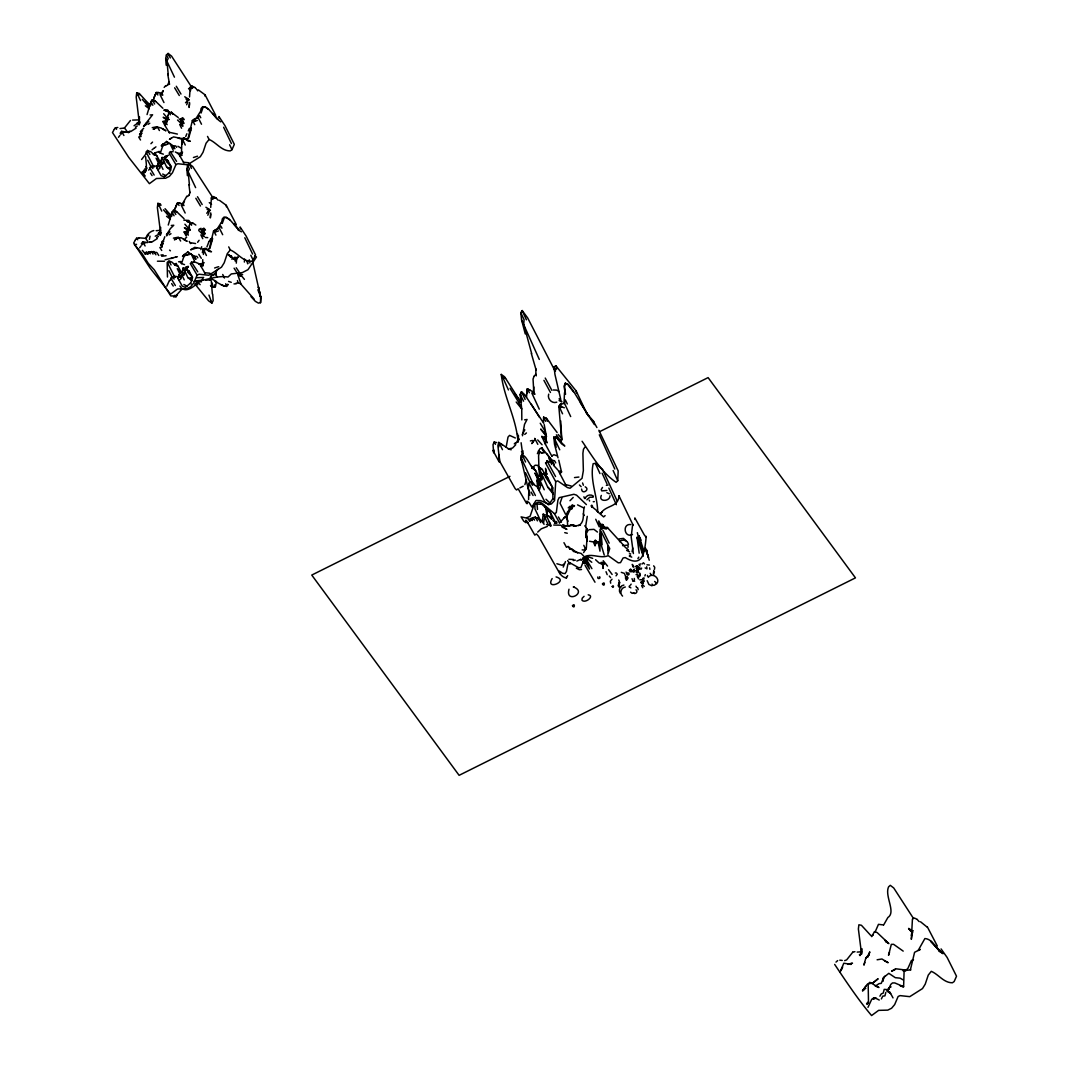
<?xml version="1.0" encoding="UTF-8"?>
<svg xmlns="http://www.w3.org/2000/svg" width="1069" height="1069" viewBox="0 0 1069 1069"><rect width="100%" height="100%" fill="white"/><g stroke="black" fill="none" stroke-linecap="round" stroke-linejoin="round"><path stroke-width="1.5" d="M526.469 397.334L527.391 388.715L533.805 392.27L534.928 394.261L531.801 392.978L539.27 409.16M145.25 176.091L142.19 172.082L144.409 171.842L146.306 170.278L146.359 164.359M189.52 96.958L190.242 87.23L192.086 86.135L194.959 87.431M210.713 207.426L211.435 197.698L213.279 196.602L216.138 197.899M593.215 541.716L595.045 545.658L596.101 542.745L598.052 541.876L599.602 544.883L599.99 541.021L598.052 541.876L599.976 551.15L600.003 529.636L601.393 527.485L605.401 527.284L607.967 528.487L606.764 527.565M543.52 422.362L543.6 417.137L546.393 418.26L557.123 432.517M603.036 528.073L603.09 524.986L600.578 524.532L598.76 520.924L599.268 526.883L595.74 519.267M216.499 281.307L215.377 286.786L213.159 287.026L210.486 285.543M494.012 450.062L493.651 452.802L493.023 444.704L494.185 442.018L496.751 442.593M181.423 154.818L181.93 138.569L183.975 137.941L190.309 141.295L187.81 140.881L183.975 137.941M202.749 259.607L202.602 265.286L203.751 262.573L202.602 265.286L200.077 264.765L205.141 273.477M903.612 986.7L901.073 986.179L903.612 986.7L904.12 970.452L910.841 969.93M528.674 493.758L528.594 499.597M567.318 403.948L565.301 399.859L564.485 403.334L560.29 404.363L558.82 406.327L561.733 440.107M138.729 121.706L139.264 122.347L139.491 116.855M160.671 227.323L160.457 232.815L158.359 233.323L160.31 235.394L161.392 232.507M163.49 163.316L163.61 160.591L162.02 157.49L164.399 157.664L168.421 161.646L170.826 166.016L169.423 168.127L170.572 170.198L169.316 172.657L164.212 176.919L161.058 175.61L156.515 167.512L159.067 162.047L161.031 161.232L162.02 157.49L161.152 162.127L161.031 161.232L162.207 163.637M184.67 273.784L184.79 271.058L183.2 267.958L185.592 268.132L189.601 272.114L192.019 276.483L190.603 278.595L191.765 280.666L190.509 283.125L185.391 287.387L182.251 286.078L177.708 277.98L180.26 272.515L182.224 271.7L183.2 267.958L182.345 272.608M587.282 516.354L585.585 526.723L587.375 529.636M586.961 538.843L586.346 548.197L583.594 552.593M542.531 469.839L538.91 467.407L538.576 455.835L539.377 452.321L538.535 450.984L539.912 448.793L541.783 447.737L551.791 460.298L554.21 464.708L548.691 457.853L551.724 464.467M543.466 523.195L544.682 517.062L543.186 514.176L542.304 521.578M521.819 419.903L521.739 408.919L518.599 402.225L520.91 401.597L518.599 402.225L510.033 388.261M522.567 456.383L522.781 453.283L521.284 455.808L522.781 453.283M148.912 253.006L148.938 251.79L151.263 251.83M941.067 948.925L947.134 957.45L956.514 976.224L954.163 981.542L952.385 982.785C943.66 982.825 938.609 974.38 931.286 971.333L928.266 975.088L925.219 984.175L922.494 988.584L909.759 996.655L900.058 995.613L898.12 996.508L894.659 1004.606L891.586 1008.241L887.764 1010.125L878.624 1010.365L871.582 1015.55C858.22 999.849 845.352 980.367 834.675 964.412M236.289 263.148L236.596 259.072L237.973 256.894M528.941 483.576L530.705 481.691L533.939 483.816M260.542 302.674L260.903 298.131L258.391 286.88L260.609 296.808L260.542 302.674L258.404 303.102L255.344 301.338L251.015 296.647M189.547 102.424L189.133 107.475L189.547 103.666M210.74 212.891L210.326 217.942L210.74 214.134M244.373 262.065L244.641 259.072M533.444 392.016L533.872 386.991M582.084 441.27C591.905 455.461 601.393 472.404 616.132 482.319L617.748 480.716L618.176 470.894L598.881 430.259M539.364 469.505L538.589 467.073L539.671 475.598L537.627 476.226L537.56 487.504L544.709 501.668L548.624 504.795L552.94 498.662L552.767 487.464L551.51 490.577L553.354 494.225L547.716 487.103L538.589 467.073L541.609 468.716L548.384 479.139L552.285 486.97L551.51 490.577L547.716 487.103M607.847 550.188L608.248 545.738L600.831 530.932L602.128 544.749L599.562 533.979M528.554 487.464L528.981 483.041L535.395 495.535M170.238 151.557L176.585 161.379M191.418 262.025L197.765 271.847M883.047 980.954L883.662 977.52L888.807 973.324L895.301 977.681L900.125 978.162L903.198 979.926M182.211 143.994L182.705 139.758L181.93 138.569M203.391 254.462L203.898 250.226L203.123 249.037L205.154 248.409L211.488 251.763L209.003 251.349L205.154 248.409M584.596 498.488L583.915 496.791M630.884 569.283L629.441 570.338M633.115 581.295L632.006 578.69M642.228 563.951L643.404 562.748L644.54 563.964M526.817 393.392L527.391 388.715L529.382 392.724M583.393 485.246L582.565 482.961M626.274 580.133L625.392 577.768M634.264 569.069L633.73 570.298M167.94 115.746L167.339 120.356L164.88 125.42L169.517 133.117M189.133 226.214L188.518 230.824L186.073 235.888L184.122 231.986L188.518 230.824L186.394 231.879L188.331 235.153M217.114 277.138L215.925 274.786L216.406 271.125L217.902 269.214M642.429 582.832L642.643 584.97L644.273 586.36M889.528 952.225L888.526 955.285L891.319 944.368L893.604 944.315L903.198 951.116M523.022 450.864L522.647 453.603L521.498 451.559M883.088 980.834L883.515 977.801L881.27 983.373L879.065 983.64L875.27 986.179M631.124 571.915L632.273 570.873L633.409 571.835M568.04 521.258L566.142 517.289L566.824 514.122L570.539 506.586L571.781 508.857L572.316 505.343L573.719 506.746M548.718 394.127C546.994 398.831 552.072 403.988 556.775 402.185M157.076 168.18L157.731 164.305L159.896 166.336M178.256 278.648L178.911 274.773L181.075 276.818M632.674 524.264L631.164 536.932L633.396 553.568M150.515 105.818L151.197 102.023L152.787 100.339L155.606 101.502M171.708 216.285L172.39 212.49L173.98 210.807L176.786 211.969M632.086 551.751L632.768 547.956M201.066 113.047L203.163 107.154L205.435 107.047L208.749 109.385L217.662 119.381L212.517 113.421L216.887 118.205M222.258 223.515L224.356 217.635L226.628 217.528L229.929 219.853L238.841 229.848L233.71 223.889L238.066 228.672M492.903 450.437L499.183 461.982L499.129 454.566L499.53 461.514M567.666 575.59L566.41 578.062C562.935 577.367 559.662 574.734 559.328 571.087L562.588 573.291L565.047 573.612L566.45 571.501L567.906 564.111L569.59 562.641L578.717 567.746L580.935 567.505L585.384 556.321C592.6 553.395 600.765 558.887 608.248 555.68L618.243 562.828L620.488 562.655L623.107 557.978L625.258 557.577C643.885 569.055 644.754 550.081 646.237 536.384L646.05 537.186L644.219 534.781L634.839 517.917L634.959 519.427M200.611 111.243L201.132 108.45L202.696 106.673L205.101 106.913L208.428 109.265M221.537 223.114L222.325 218.918L223.875 217.141L226.294 217.381L229.621 219.733M564.044 402.933L564.512 392.604M545.965 474.596L546.5 471.817M545.497 462.837L555.72 481.691L554.557 500.573L551.377 503.94L549.266 504.434L540.7 500.626L536.01 500.479L531.868 507.013L529.262 502.791L526.937 501.12L527.231 503.686L526.576 503.419L518.171 488.787L516.541 489.976L515.164 488.64L499.664 461.207L497.887 445.666L498.795 442.366L508.47 448.753M145.424 101.194L149.914 105.029L147.054 114.57M166.604 211.675L171.093 215.51L168.247 225.038M526.509 479.513L524.852 484.671M166.189 65.182L165.682 58.581L166.43 54.933L168.1 53.45L171.548 56.096L191.244 86.549M187.382 175.65L186.861 169.049L187.609 165.401L189.293 163.918L192.741 166.564L213.252 198.233M610.011 495.762C610.118 501.735 597.985 502.123 601.312 495.428M149.393 239.389L150.061 236.182M580.347 402.585L588.872 416.456L573.278 390.866L568.133 384.239L565.394 383.25L564.632 386.871L565.528 394.367M202.362 252.658L203.123 249.037L203.805 251.255M198.326 89.89L205.074 94.834L205.168 96.304M219.506 200.357L226.267 205.315L226.361 206.771M927.17 927.13L920.516 921.759M191.404 128.307L188.652 138.061L186.674 138.85M212.597 238.775L209.831 248.529L207.867 249.318M212.33 293.988L211.288 280.759M580.494 559.434L581.389 560.276L582.872 558.325L589.487 569.015L585.131 556.962L591.772 562.281M498.715 446.976L499.557 443.528L498.795 442.366M506.158 447.176L508.002 437.101L509.579 435.377L515.325 437.983M551.978 456.41L545.457 444.33L546.125 435.11L544.562 437.462L547.355 442.74M885.8 992.46L884.945 995.854L882.753 996.134L881.364 998.94M199.088 240.298L197.631 242.302M571.781 508.857L572.663 505.543M560.103 405.899L560.691 403.694M145.558 125.447L146.146 123.242M166.737 235.915L167.339 233.71M188.251 137.741L192.393 120.423L198.086 117.523L199.529 115.479L200.758 117.737M209.43 248.208L213.586 230.891L219.279 227.991L220.708 225.947L221.951 228.205M910.441 969.623L914.583 952.305L920.275 949.392L918.164 950.475L924.885 938.555C931.927 938.849 935.148 947.161 939.851 951.263L930.618 941.148L935.228 945.891M200.878 249.652L201.68 246.752M637.431 567.118L638.941 567.572L638.46 569.189L637.899 566.263L636.028 566.156M868.736 955.419L869.792 951.851L867.494 957.289L868.883 954.51L865.81 958.131L863.912 965.12L864.808 962.447M153.134 100.727L155.179 94.713L156.662 92.762L158.987 92.803L161.967 93.725L162.809 95.074L160.016 94.566L163.971 102.557M174.327 211.194L176.372 205.181L177.842 203.244L180.167 203.27L183.146 204.192L184.002 205.542L181.195 205.034L185.164 213.025M522.474 435.764L524.518 424.34L527.057 419.462L524.638 419.836M139.264 122.347L136.191 97.105L136.698 92.909L139.224 93.404L149.526 104.775L147.469 105.35L142.311 99.35M626.848 579.946L628.131 577.821M641.186 569.162L641.614 568.08M524.839 429.845L522.22 434.535M532.977 517.743L530.986 518.505L532.095 520.483L532.977 517.743L535.288 517.115L541.702 520.683M167.445 119.995L166.336 123.403L167.152 124.685M188.638 230.463L187.516 233.87L184.122 231.986M169.463 280.332L166.817 286.211M539.257 490.217L540.393 486.836L539.377 479.072L541.943 479.66L541.435 473.073L542.477 477.763M149.526 104.775L152.266 99.724L155.005 100.713L162.862 108.263M163.504 209.818L168.648 215.818L170.719 215.243L173.459 210.205L176.185 211.181L184.055 218.731M567.492 514.029L565.501 514.162L560.022 503.245L561.88 498.02M871.729 936.644L874.455 931.607L877.195 932.596L888.86 943.633L884.865 940.319L888.339 943.018L885.907 942.003M209.096 241.22L206.918 246.939M163.771 239.71L164.8 236.717M565.488 561.572L563.216 567.078M633.209 525.347L618.911 495.709C618.924 507.494 605.148 505.156 601.032 513.374L602.328 511.623L600.738 513.334M153.923 97.787L156.274 92.482L158.546 92.402M175.102 208.255L177.454 202.95L179.739 202.869M534.112 376.154L533.043 379.067L533.805 392.27M167.726 84.945L168.982 81.859M188.906 195.427L190.162 192.326M140.199 122.04L139.13 124.926L137.166 122.855L139.371 121.986L134.053 125.741M532.095 520.483L533.19 517.623L534.54 520.162M565.394 383.25L564.031 386.109L565.06 392.497M161.312 145.918L162.662 144.288M182.505 256.386L183.855 254.756M514.283 443.835L517.984 441.711L519.093 438.878L517.343 440.816L518.238 441.657L518.478 435.591M627.957 547.381L628.144 545.765M912.525 932.609L911.416 935.415L912.485 931.887L911.322 939.344L912.432 919.099L914.289 918.017L917.149 919.3M168.007 115.278L169.129 112.486L171.414 112.432L178.229 117.523M189.2 225.759L190.309 222.953L192.607 222.9L195.841 225.051M186.647 104.775L187.783 102.036M207.827 215.257L208.963 212.504M840.14 972.135L843.788 963.222L851.218 964.372L848.265 964.118M205.702 280.172L209.684 279.918L211.889 275.521L215.136 273.57L216.406 271.125M537.386 453.697L538.535 450.984L541.956 452.935L544.228 452.842L541.783 447.737L542.825 450.49M563.951 542.664L566.476 547.301L568.133 546.393L569.83 549.092L572.276 549.399L577.648 552.94M185.739 136.471L186.888 133.759M874.95 932.355L878.464 924.351L883.328 924.912M163.276 90.758L161.967 93.725L161.138 93.043M184.456 201.226L183.146 204.192L182.318 203.511M529.783 521.111L530.986 518.505L529.783 521.111L526.923 517.53M570.098 506.185L568.227 507.842M163.343 154.163L160.323 153.148L162.341 147.068L163.771 144.996L168.033 144.155L166.604 141.455L161.472 145.651M184.523 264.631L181.516 263.615L183.534 257.535L184.964 255.464L189.226 254.622L187.797 251.923L182.652 256.119M200.264 111.791L195.961 118.592L198.086 117.523L201.507 124.231M221.443 222.258L217.154 229.06L219.279 227.991L222.686 234.712M514.71 393.78L520.87 402.144L520.149 394.434L521.351 391.842L525.734 396.024M529.796 495.348L520.777 457.479C523.529 449.862 529.783 465.282 532.001 466.872M140.52 139.999L138.703 137.006L141.081 136.525L140.493 135.79L141.723 133.237L140.44 131.514L143.674 128.267M161.713 250.467L159.896 247.473L162.274 247.006L161.686 246.258L162.902 243.719L161.633 241.982L163.29 240.458M213.68 275.561L213.573 274.68L211.421 275.054L210.339 277.299L211.595 278.982L209.684 279.918M164.88 125.42L162.942 121.505L167.098 120.423L168.461 117.59M184.884 224.209L190.028 230.182L184.362 227.75L188.291 230.904L189.654 228.058M654.495 569.309L654.736 567.318L653.653 565.835M841.356 969.583L842.586 967.071L841.156 969.743M584.462 506.866C582.271 512.946 585.505 521.953 578.583 525.56M146.239 252.164L147.829 254.008L148.938 251.79L150.341 253.821M565.461 516.327L559.408 523.169M616.051 575.857L617.374 574M642.589 582.338L643.912 580.48M597.852 576.953C596.769 579.385 601.299 578.863 599.696 576.726M633.155 581.028L634.011 580.494L634.665 581.309M642.055 582.03L644.006 581.576M137.821 123.737L139.211 120.984M155.232 236.209L159 234.205L160.403 231.452L157.37 207.573L157.891 203.377L160.417 203.872M860.01 955.619L861.414 952.853L858.38 928.974L858.888 924.779L861.427 925.286L871.101 935.816L873.32 934.987M207.52 136.418L209.096 139.464C216.419 142.511 221.47 150.956 230.196 150.903L231.973 149.673L234.325 144.342L224.931 125.567L218.918 116.508L219.212 118.472M228.713 246.886L230.289 249.932C237.612 252.979 242.663 261.424 251.375 261.37L253.166 260.141L255.504 254.81L246.124 236.035L240.097 226.975L240.405 228.94M585.104 498.568C586.133 495.228 590.703 493.798 593.375 496.123M569.002 589.219C564.926 604.426 588.191 592.493 573.518 586.975M629.04 574.561C629.855 571.006 624.59 574.213 628.091 575.135M636.055 566.49L637.218 565.915M148.658 170.131L151.758 166.564L154.23 166.938M169.851 280.599L172.937 277.031L175.423 277.405M864.433 988.731L862.736 990.789L867.186 984.349L873.373 982.598M865.716 986.326L862.456 990.763L864.233 989.506M586.881 499.851L589.781 497.232L593.188 497.205M631.151 584.142L630.429 585.171M113.808 130.218L112.486 132.529L128.774 157.424L149.393 183.668L156.421 178.496L165.575 178.242L169.396 176.358L172.47 172.737L175.931 164.639L177.868 163.744L187.556 164.773L200.304 156.715L203.03 152.292L206.076 143.206L209.096 139.464M135.001 240.685L133.678 242.997L149.967 267.891L170.586 294.149L177.614 288.964L186.768 288.71L190.576 286.826L193.649 283.205L197.124 275.107L199.048 274.212L208.749 275.254L221.483 267.183L224.223 262.774L227.269 253.674L230.289 249.932M142.618 130.578L139.625 134.373L140.493 135.79M163.811 241.046L160.818 244.854L161.686 246.258M144.582 253.059L145.397 254.328L146.56 252.284L144.582 253.059L142.324 250.306M570.833 508.296L567.145 515.899L567.652 526.068M867.975 1007.359L871.729 999.301L873.52 998.058L875.899 998.205L873.253 998.7L875.899 998.205M530.558 481.945L532.509 485.273M181.075 154.644L182.572 152.105M879.921 996.188L881.257 993.916L883.221 993.101L884.21 989.373L886.589 989.547L890.611 993.515L893.016 997.898M525.253 333.902L521.578 319.912L520.803 312.723L522.18 310.544L527.645 317.907L555.038 370.996M585.919 547.849L584.543 550.014L582.164 549.88M120.035 128.561L124.432 128.026L130.458 120.476M188.264 130.966L189.28 128.561L191.298 127.879M209.457 241.447L210.473 239.028L212.49 238.347M545.871 463.077L547.275 460.966L550.174 462.329M584.877 447.176L583.46 449.274L582.899 453.35L583.353 470.614L582.03 478.324L570.084 488.239L567.492 487.584L557.671 480.863L555.72 481.691M656.513 583.941C661.19 578.676 652.117 571.781 648.202 577.394M145.678 238.628L148.698 234.859M120.85 134.373L122.294 132.342L124.592 132.329M142.03 244.841L143.473 242.81L145.785 242.797M573.198 497.459L569.977 500.733M533.431 441.377L531.814 443.622L534.941 439.493L534.714 438.37L537.827 444.357M629.708 556.455L630.563 555.412M618.537 584.168L619.993 582.632M639.917 569.242L639.756 567.612L638.099 567.813M161.432 93.123L163.063 90.905M182.625 203.591L186.888 196.095M883.635 924.992L887.885 917.496C896.37 912.191 884.263 895.916 888.62 886.802L890.29 885.332L893.737 887.978L913.447 918.418M118.459 137.313L119.928 135.349M139.651 247.781L141.108 245.817M185.512 102.758L188.799 99.631L185.912 98.936L188.238 98.949L184.723 96.785M206.691 213.225L209.978 210.112L207.105 209.404L209.43 209.43L205.916 207.252M120.129 133.304L121.599 131.34L129.028 132.489L126.302 132.155M141.308 243.785L142.778 241.808L147.736 242.583M619.432 584.543L618.817 586.681M883.382 978.122L884.851 976.171M237.893 257.348L235.1 260.996L236.035 258.391L231.692 259.072M214.909 281.334L223.902 286.104L226.227 286.145L227.724 284.22M202.308 279.116L203.618 277.432L196.803 277.713M166.376 235.006L170.505 228.445L173.766 225.252L171.281 225.465M146.079 153.762L141.589 159.495M148.738 121.385L143.62 126.249L152.586 114.784L150.088 114.998M169.931 231.853L166.63 234.966M653.44 573.706L654.442 571.995L653.667 570.418M228.151 284.621L226.628 286.439L221.35 284.929M164.158 87.417L165.695 85.627M147.829 254.008L149.393 252.231L153.722 251.536L155.914 254.783M625.392 576.405L627.383 576.645L626.046 578.209M634.652 571.928C636.483 569.443 631.178 569.496 633.102 571.942M636.055 574.641L637.993 574.748L637.351 576.418M644.019 579.01L642.71 578.463L644.046 577.901M653.653 574.828L653.493 571.902M534.313 376.007L535.876 374.244L535.863 368.805M159 234.205L160.403 231.452M235.795 283.365L238.04 282.577L237.452 280.586M114.036 129.483L115.612 127.786L117.804 127.492M135.215 239.95L136.805 238.253L138.983 237.959M145.397 254.328L148.938 251.79M602.488 487.424L601.219 489.549L601.767 490.885L606.858 490.471M167.232 155.954L165.441 157.811L167.125 156.355L164.666 156.622L168.661 155.152M188.411 266.422L186.621 268.279L188.318 266.822L185.846 267.09L187.877 266.435M149.874 154.497L147.602 150.435L145.985 152.079L146.239 153.295M537.707 532.095L541.221 528.861L547.368 526.416M552.152 578.57C544.642 591.237 569.697 580.841 556.08 576.913M150.929 143.714L152.546 142.097M177.401 295.111L175.784 296.714L173.552 296.915M559.902 473.634L561.733 471.87L558.419 470.788L565.929 485.192M143.62 126.249L145.451 124.498M181.57 128.227L179.672 124.432L182.986 126.155L181.85 124.098L183.494 122.534L180.661 119.073L182.652 117.684L184.256 119.568L181.984 120.276M202.763 238.694L200.865 234.913L204.179 236.623L203.03 234.565L204.673 233.002L201.854 229.541L203.845 228.165L205.448 230.035L203.177 230.744M562.561 413.81L559.969 408.371L561.613 406.835L564.338 407.77M640.171 574.507L638.46 576.712L638.38 578.904M515.739 444.744L512.532 448.058L508.296 448.967L511.209 449.768M835.998 962.087L837.668 960.59M872.785 983.119L878.117 978.736L873.132 982.678M889.314 988.224L887.631 989.68L889.421 987.836L888.152 990.268L890.798 984.402L892.481 982.932L894.793 982.932L903.265 986.527L900.058 985.671M175.931 164.639L169.129 153.121L170.813 151.664L173.151 151.718M197.124 275.107L190.309 263.589L192.006 262.132L194.344 262.186M605.121 515.646L603.624 516.915L597.117 511.289M618.644 583.113L619.419 581.442L618.697 580.013M633.904 592.747L632.126 593.362L630.576 592.119M524.732 434.375L526.429 432.945M124.432 128.026L126.743 130.912M147.936 241.38C142.965 237.746 149.446 231.438 153.789 230.557M255.13 255.798L256.466 257.054L247.995 269.669L242.316 272.608L231.318 273.931L228.018 277.031C218.464 275.428 209.23 279.076 199.596 280.893C195.066 285.891 185.084 294.844 179.899 285.998M159.428 130.552L157.357 126.97L153.214 129.336L155.352 128.32M180.621 241.019L178.55 237.438L174.394 239.803L176.545 238.788M612.002 579.224L610.332 581.175L610.68 583.18M152.039 149.82L153.749 148.417M185.137 238.507L186.661 237.291M588.204 530.318L585.946 533.351L585.825 536.945M619.526 541.636C622.318 538.642 627.85 540.286 628.505 544.362M640.037 574.307L639.823 575.416M640.117 575.363L639.516 576.712M629.387 587.108L629.427 585.879M584.075 596.328L582.204 598.186L581.937 600.177C585.064 603.985 595.112 595.807 588.204 594.805M157.985 169.664L159.909 168.154L160.55 164.265L162.742 163.971L163.61 160.591L166.697 167.152L170.572 170.198L171.401 166.724L169.423 168.127L166.697 167.152M179.164 280.131L181.102 278.635L181.743 274.733L183.935 274.439L184.79 271.058L187.877 277.633L191.765 280.666L192.594 277.192L190.603 278.595L187.877 277.633M523.209 486.208L519.841 487.905M153.989 148.35L155.927 146.854M166.149 86.055L167.9 84.745M187.342 196.522L189.093 195.226M155.058 152.894L153.295 154.19L155.753 153.909L153.655 154.417L156.755 155.633L160.51 162.488M176.238 263.362L174.488 264.658L176.946 264.377L174.848 264.885L177.948 266.101L181.69 272.956L177.267 268.653L179.565 273.383M592.68 558.379L587.228 556.481L588.084 559.074L585.037 557.377L582.872 558.325L584.649 563.751L582.699 561.572M560.757 399.485L554.971 374.551L554.036 366.974L555.8 365.705L576.151 390.947L586.868 413.569M514.911 443.461L516.688 442.205M852.648 952.345L846.621 959.909L844.63 960.63M211.114 286.372L212.691 285.303L211.916 282.857M194.745 124.659L193.248 121.813L197.311 120.476M215.925 235.127L214.441 232.28L218.49 230.944M563.978 564.085L562.174 565.287L556.896 563.737M136.137 128.106L130.685 131.581M157.317 238.574L151.865 242.048M182.211 288.884L175.917 295.779L170.84 295.993L154.27 269.829L148.297 263.388L141.749 253.099L134.373 244.627L136.565 244.347M234.044 259.139L235.648 258.11M147.976 124.392L149.794 123.229M169.169 234.859L170.987 233.697M863.966 989.506L865.783 988.357M171.254 138.195L169.436 139.344L173.552 136.899L181.449 138.516M572.396 506.546L574.013 505.543M142.992 173.338L145.143 172.336M201.533 281.855L194.064 281.267M135.416 127.064L137.26 125.982M156.608 237.532L158.453 236.449M619.071 538.936L623.508 538.402L626.648 541.288M559.996 573.879L538.522 536.264L536.438 533.912L534.807 535.101L526.402 520.469L525.748 520.202L526.042 522.754L523.716 521.097L521.111 516.875L526.215 517.984L530.104 516.274L534.206 504.261L538.001 502.323L540.366 502.417L543.533 504.434L554.45 513.695L556.308 512.626L557.924 500.225L559.14 497.66L573.879 494.279L576.565 495.147L586.413 504.621M154.805 152.934L159.081 151.491L160.323 153.148M868.469 1002.682L866.598 1003.724L868.496 1002.147L867.026 1004.098L868.482 1001.479L868.175 983.961L869.792 982.317L878.959 987.502L875.845 986.286M139.625 134.373L141.723 133.237M160.818 244.854L162.902 243.719M580.734 559.381L576.832 561.051M551.818 455.822L553.929 454.726L556.682 455.741M198.928 229.381L201.052 228.298M509.94 476.346L311.76 575.069L459.109 775.332L855.454 577.875L708.106 377.611L599.335 431.809M622.586 545.644L627.463 545.123M184.643 138.89L182.705 139.758L185.244 145.05M205.836 249.358L203.898 250.226L206.424 255.518M209.885 279.757L211.595 278.982M605.468 528.046L607.179 527.284L624.162 545.925M888.887 987.85L891.052 986.887M877.114 959.788L881.925 958.987L888.139 962.701L884.491 960.804M591.758 507.307L592.547 506.278L591.758 505.129M589.219 529.663L593.963 529.355L597.451 532.068M632.474 534.5C624.336 538.589 621.944 523.422 630.777 524.558M616.506 573.051L615.33 572.971M193.436 157.504L197.498 156.208M214.615 267.985L218.691 266.675M158.359 233.323L160.457 232.815L159.909 232.173M558.018 457.799L554.53 444.263L553.795 437.141L556.014 436.914L564.806 446.027L561.546 443.809L556.722 437.969L554.744 438.758L556.094 447.283M186.981 100.78L189.186 99.925M208.161 211.261L210.379 210.393M568.334 526.349L572.276 524.759L570.499 525.36L575.349 525.908L572.69 525.079L568.601 525.721M184.924 269.709L187.142 268.853M165.094 259.78L175.77 257.081M895.448 969.356L891.626 971.213L895.742 968.768L906.098 970.117L907.928 968.34L911.469 960.443L913.487 959.748M152.226 127.665L156.502 126.837L161.7 128.173M173.419 238.133L177.695 237.318L180.273 237.933M179.886 156.021L182.131 155.219L178.884 154.297L183.948 163.009M201.079 266.488L203.31 265.687L202.682 264.831M177.534 120.062L181.85 124.098L184.095 123.323M198.727 230.53L203.03 234.565L205.288 233.804M168.982 119.434L163.169 117.283L167.339 120.356L165.214 121.412L166.336 123.403L162.942 121.505M170.946 258.511L172.991 257.856M574.507 477.576L578.904 477.041M559.755 440.268L561.813 439.68L560.704 420.879M847.837 964.385L852.501 963.222L847.984 964.091M646.264 552.058L647.199 551.136L646.785 550.027M638.768 557.163L637.912 558.593M637.418 568.16L636.576 568.28M644.888 575.937L645.315 574.641M169.57 250.106L170.412 250.814M528.754 519.334L530.839 518.786M553.354 520.763L555.279 522.06L550.254 512.225L547.208 510.514L547.194 515.886L545.377 506.866L547.208 510.514L549.773 511.73L541.983 504.327L534.847 503.887L534.968 508.924L540.406 520.376M580.44 525.093L573.933 526.122L575.844 525.801L573.331 525.32L575.71 526.095M177.507 153.575L181.85 152.92M198.687 264.043L203.03 263.388M151.37 251.469L152.039 252.378L156.689 252.431M181.008 119.234L183.36 118.699M202.188 229.701L204.54 229.167M145.825 238.334L138.663 237.812M547.101 473.861L544.749 474.382L546.954 474.128M130.071 131.393L127.959 131.861L130.311 131.353M151.25 241.861L149.139 242.329L151.504 241.821M175.53 257.161L177.401 256.747M568.868 559.301L573.572 559.475M139.451 119.875L132.596 120.089M160.631 230.343L156.154 230.69M861.641 951.757L857.164 952.105M530.371 440.909L532.509 440.481M606.35 485.313L608.087 485.099M639.756 579.812L642.295 579.665L643.605 580.921M154.911 127.906L157.049 127.492M176.104 238.374L178.242 237.959M553.274 389.985L556.735 390.132L559.341 391.708M623.895 585.05C620.154 585.451 618.109 590.235 620.314 593.282M625.325 587.001C621.102 587.415 619.245 593.389 622.559 596.101M573.211 560.53L575.363 560.143M146.987 252.658L148.898 252.324M563.978 517.65L566.142 517.289M873.467 998.566L875.618 998.205L879.266 1000.049M593.255 501.722L594.324 501.642M646.986 564.793L649.444 565.047M161.7 256.253L166.109 255.718M178.59 261.798L180.781 261.504M617.107 500.88L602.555 469.425L595.353 463.398L593.161 463.692C589.62 479.954 597.464 495.963 597.731 512.131M149.914 105.029L147.469 105.35L149.192 108.744L145.344 105.804M171.093 215.51L168.648 215.818L170.372 219.212L166.537 216.272M852.755 951.971L854.946 951.704M137.473 95.328L136.698 92.909L137.807 94.874L140.012 94.593M158.666 205.796L157.891 203.377L159 205.342L161.192 205.074M601.78 529.382L600.578 524.532L602.528 524.304M905.684 970.999L902.984 970.746M157.424 261.21L164.385 261.25M566.316 525.788L563.67 525.641L565.955 526.202M160.911 255.023L163.156 254.85M581.523 569.523L579.291 569.697L576.325 568.187M912.939 930.658L910.427 930.832L912.859 931.112L909.786 929.95M142.19 172.082L144.836 172.216L143.553 170.492L145.812 170.372L144.863 168.782M621.303 572.343L624.443 573.412L625.151 575.389M233.991 283.9L236.249 283.793M196.749 247.928L190.616 249.812L194.732 247.367L200.023 248.275M183.855 220.161L188.879 220.468L190.817 223.728M620.902 587.041L618.67 586.587L618.109 585.251M203.364 280.131L196.455 280.813L197.658 284.862L195.854 283.058M535.288 517.115L535.97 518.077L538.322 518.198L540.74 522.581M166.604 141.455L173.098 145.812L175.744 145.945L176.626 147.375M187.797 251.923L194.291 256.279L196.923 256.413L197.805 257.843M629.4 553.795L630.657 553.876M181.85 124.098L180.42 121.398L182.799 121.559L179.071 118.873M203.03 234.565L201.613 231.866L203.992 232.026L200.264 229.341M205.355 237.478L207.733 237.639M573.345 586.961L574.24 587.028M592.226 541.756L589.527 541.248M637.471 570.94C641.24 572.797 634.331 574.307 636.95 571.06C640.531 570.285 635.173 568.387 637.485 570.873M632.22 570.926L630.256 569.229M556.842 523.195L554.45 523.022L556.481 522.995L553.074 520.443M188.745 162.769L183.36 162.234M209.938 273.236L204.54 272.702M164.987 109.706L167.699 109.987L169.624 113.261M553.729 525.039L560.731 525.2L566.891 529.382L562.04 527.07M143.553 170.492L146.266 170.813M839.793 960.149L842.238 960.443M569.83 549.092L572.276 549.399L573.412 551.43L581.215 553.461L585.451 557.951M234.499 257.295L236.944 257.616M640.024 565.942L638.995 564.445L640.825 563.911M643.084 583.527L642.228 583.059M228.552 281.401L231.265 282.323M551.791 460.298L554.544 460.712L555.746 462.877M195.574 243.545L190.041 242.65L189.24 241.42M213.747 197.752L216.232 198.153L218.196 200.237M168.849 132.182L177.401 134.066M652.01 585.825L648.896 584.462L647.146 580.694M606.845 492.675L609.303 493.784M629.267 556.014L631.739 557.123M240.779 276.31L237.799 274.105L240.779 276.31L240.124 274.132L242.65 274.626M604.159 528.527L606.417 529.021M166.136 111.149L168.702 111.71L163.717 110.134M187.329 221.617L189.881 222.178L187.008 221.483M564.739 532.656L567.292 533.244M571.167 485.981L565.394 484.551M520.269 401.356L504.595 376.809L501.254 374.417L502.978 377.811L505.557 378.426M539.377 452.321L541.956 452.935M552.152 518.933L548.611 516.06L543.186 514.176M571.955 505.143L574.561 505.811M157.851 166.47L152.88 165.655L151.063 166.831L147.696 160.216M179.031 276.938L174.06 276.123L172.256 277.299L168.875 270.684M601.072 562.414L603.384 563.016L601.446 563.911L598.961 562.869L595.567 559.728M165.962 144.729L163.049 143.927L163.771 144.996M190.175 229.902L187.249 229.1L188.291 230.904M187.155 255.197L184.229 254.395L184.964 255.464M178.149 138.075L180.795 138.876M546.459 524.505L549.132 525.333M230.557 257.041L233.242 257.883M581.135 486.662L579.438 484.979M115.305 127.679L116.521 129.282M136.485 238.146L137.714 239.75M176.091 296.821L174.875 295.231M646.678 566.784L646.972 568.815L645.141 567.906M637.03 566.049L637.725 567.586L636.002 568.093M638.741 569.617L636.777 568.2M651.515 575.322L650.166 573.291M610.64 577.607L609.303 576.044M629.387 586.881L630.884 587.883M193.783 261.517L199.422 263.896M237.866 282.777L240.592 283.766L254.061 298.986M180.42 121.398L183.494 122.534M201.613 231.866L204.673 233.002M545.457 444.33L541.809 436.446L544.562 437.462L546.433 436.433L546.125 435.11M577.541 504.875L583.407 507.762M527.338 389.196L530.104 390.252M502.39 444.744L499.557 443.528L502.47 449.688M231.786 256.386L228.953 255.157L231.465 256.266M562.708 524.625L565.581 525.948M153.856 154.243L156.755 155.633M593.495 421.44L596.916 427.547M175.035 264.711L177.948 266.101M626.608 550.401L629.534 551.818M576.151 390.947L576.445 392.884M212.611 279.477L215.203 280.759M175.303 151.972L178.242 153.415M162.301 128.935L165.949 130.819L162.715 128.654M183.48 239.403L187.142 241.287L180.928 237.572M585.184 486.796C590.569 489.589 581.843 495.134 581.603 489.067M654.629 581.442C658.17 582.952 653.56 587.616 652.037 584.088M559.087 400.554L561.292 401.717M525.574 462.022L522.3 455.033L521.578 458.748L533.324 484.257L538.642 487.691M162.702 174.033L166.029 175.784M183.881 284.501L187.222 286.251M238.066 229.915L241.46 231.813M939.076 951.316L942.47 953.214M177.935 146.293L181.008 148.043M565.127 383.263L567.185 384.452M195.052 87.685L196.389 88.927M917.242 919.554L919.206 921.652M911.523 930.618L909.131 929.055L911.376 930.698M546.9 460.712L555.559 476.547M149.54 167.419L154.163 175.075M170.733 277.887L175.343 285.543M180.273 261.972L181.516 263.615M156.274 92.482L157.878 94.994M177.454 202.95L179.071 205.462M627.142 573.585L626.073 572.102M226.227 286.145L225.733 283.739M209.27 202.629L211.542 204.353M538.509 476.239L535.676 470.654L531.841 467.741L534.179 467.808L531.841 468.369L535.128 465.229L537.76 465.362L538.91 467.407M568.641 546.967L572.142 549.707M218.17 119.835L220.775 121.879M520.149 394.434L523.569 401.156M582.872 558.325L586.373 561.118M911.189 930.471L908.583 928.4L910.962 930.364M590.97 505.878L597.29 511.049M637.391 576.872L638.126 577.781M641.6 585.638L642.776 587.709M636.028 589.794C638.54 591.371 635.36 595.086 633.423 592.867M169.757 143.393L174.875 148.711L171.053 145.785L173.245 150.288M190.95 253.861L196.068 259.179L192.233 256.253L194.438 260.756M227.831 254.435L231.091 257.255M624.831 546.874L628.519 550.067M154.457 155.032L150.676 151.611L148.097 150.983L146.707 153.121L153.428 166.323C149.66 167.272 151.865 165.227 152.894 168.608M175.65 265.5L171.868 262.079L168.782 260.903L167.178 262.56L167.459 277.031M521.351 391.842L525.173 395.356L543.747 423.271M942.965 953.762L934.72 945.303M545.978 499.25L550.335 503.405M159.401 161.419L156.074 158.185L158.372 162.916M595.353 540.259L597.344 542.21M166.35 161.579L170.826 166.016M187.529 272.047L192.019 276.483M541.809 436.446L546.312 440.922L545.551 433.132M629.387 570.258L630.109 571.674M585.759 412.193L593.829 421.6M196.455 280.813L200.144 284.661M188.545 88.486L190.643 90.678M531.453 466.204L535.676 470.654M548.611 516.06L551.444 519.093M559.087 398.777L561.947 401.85M553.488 465.296L557.777 469.892M537.707 439.934L542.077 444.744M205.074 94.834L215.751 115.372M927.264 926.716L937.339 946.065M226.267 205.315L236.343 224.664M165.067 208.696L170.719 215.243M152.266 99.724L154.631 104.014M173.459 210.205L175.824 214.481M163.691 113.728L168.835 119.701M150.662 101.395L152.867 105.283M171.855 211.862L174.06 215.764M213.159 287.026L212.624 286.385L215.377 286.786L214.775 284.768M556.749 522.14L556.201 521.498L556.481 522.781M194.865 283.94L208.575 300.803L211.876 303.102L213.159 300.71L212.704 294.256M558.245 434.495L561.412 438.277M240.124 274.132L244.427 279.397M603.197 560.717L607.539 566.062M516.193 402.024L521.739 408.919L520.91 401.597M181.783 138.676L182.358 139.398M202.976 249.144L203.551 249.879M568.2 385.04L573.385 391.735M595.273 540.46L597.09 542.811M552.94 498.662L553.555 499.477M541.368 503.512L541.983 504.327M546.553 453.483L552.526 461.394M608.555 569.683L612.136 574.441M589.273 500.198L589.58 501.054M169.316 172.657L169.944 173.499M190.509 283.125L191.137 283.966M636.683 587.562L636.015 586.2M638.206 589.62L637.525 587.669M190.041 242.65L190.71 243.585M173.098 145.812L173.779 146.774M194.291 256.279L194.972 257.241M556.348 434.842L561.078 441.577M634.011 566.877L632.26 564.392L633.155 567.078M538.001 487.905L537.012 480.222L540.82 485.647M142.778 241.808L145.103 245.977M152.079 175.597L150.475 173.125M173.258 286.064L171.668 283.592M584.877 525.694L585.585 526.723M538.362 478.057L534.914 473.032L538.108 480.021M556.014 436.914L556.722 437.969M545.257 476.6L552.285 486.97M197.017 89.769L197.738 90.852M157.263 253.166L158.8 255.491M587.923 414.866L594.417 424.62M603.09 524.986L604.88 527.926M533.084 495.522L531.066 492.074M215.136 273.57L215.925 274.786M198.794 254.342L201.306 258.31M531.293 404.216L539.457 417.271M542.21 521.244L544.068 524.331M192.393 120.423L193.248 121.813M213.586 230.891L214.441 232.28M237.412 273.41L234.098 268.199M540.246 423.244L545.364 431.595M213.279 196.602L214.161 198.046L212.437 199.422L211.435 197.698L211.702 198.954M585.037 557.377L591.919 568.655M239.122 272.02L236.236 267.771M194.117 119.033L195.052 120.597M215.297 229.514L216.232 231.064M553.795 437.141L559.755 449.808M558.419 516.955L561.452 522.153M585.077 565.381L594.992 582.204M583.246 513.801L584.208 515.445M189.681 128.855L190.643 130.498M210.86 239.322L211.836 240.966M145.985 166.617L146.987 168.314M152.039 252.378L153.027 254.088M180.968 94.059L176.291 86.268M202.161 204.526L197.484 196.736M166.056 118.632L167.098 120.423M567.626 560.53L569.977 564.165L569.59 562.641M210.767 301.137L211.876 303.102L208.963 295.071M558.82 406.327L559.969 408.371M174.087 279.076C173.058 275.695 170.84 277.753 174.621 276.791L167.886 263.589L169.29 261.451L171.053 264.965M179.298 95.529L174.648 87.805M200.478 205.996L195.827 198.273M559.274 522.46L554.45 513.695M171.387 111.964L172.63 114.236M170.385 114.784L169.129 112.486L169.183 113.247M191.565 225.265L190.309 222.953L190.376 223.715M495.455 444.343L494.185 442.018L494.306 442.927M165.682 58.581L174.447 77.168M186.861 169.049L195.627 187.636M560.29 404.363L561.613 406.835M520.803 459.483L522.207 462.115M157.731 164.305L159.174 167.071L160.55 164.265L163.022 169.383M178.911 274.773L180.367 277.539L181.743 274.733L184.215 279.851M535.97 518.077L537.426 520.87M554.036 366.974L555.519 369.807L557.016 367.896L555.8 365.705L556.896 368.671M551.845 390.332L545.243 378.052M123.91 135.496L121.599 131.34L121.666 132.115M594.939 540.433L596.101 542.745M166.43 54.933L168.207 58.461L166.951 60.946L168.247 74.763M187.609 165.401L189.387 168.929L188.144 171.414L189.44 185.231M550.455 392.483L543.921 380.364M609.183 543.146L602.863 530.264M543.6 417.137L545.658 421.32M583.781 545.337L585.852 549.546M521.578 319.912L539.297 359.411M643.204 555.907L638.915 535.716L641.093 540.166M170.305 57.967L168.1 53.45L168.728 55.548M189.293 163.918L191.485 168.434M222.726 274.466L224.45 278.02M182.224 271.7L183.975 275.321M564.485 403.334L570.686 416.576M600.578 524.532L602.408 528.34M551.23 525.854L546.914 516.861L544.682 517.062L547.916 523.97M229.608 144.769L231.973 149.673M250.801 255.237L253.166 260.141M537.012 480.222L539.524 485.446L539.377 479.072L544.228 489.776M231.412 143.567L223.621 127.264M252.591 254.034L244.801 237.746M137.807 94.874L140.547 100.62M159 205.342L161.726 211.087M639.195 553.181L637.044 537.346L640.184 544.068L637.338 532.656M520.803 312.723L524.077 319.725L523.69 324.214L531.681 353.652M525.146 399.445L521.739 392.109L520.563 394.755L521.472 402.278M525.534 472.725L529.436 481.21M522.18 310.544L526.429 319.818M613.125 470.52L617.748 480.716M595.353 463.398L599.976 473.594M539.671 475.598L541.609 479.874M599.308 434.776L614.782 469.01M602.128 473.206L606.978 483.883M616.359 504.688L608.849 488.065M502.978 377.811L508.443 389.944M649.912 569.349L649.578 567.866M639.957 574.173L639.703 573.037M634.505 579.572L634.251 578.436M257.856 289.779L260.609 296.808L252.578 261.277M606.029 571.688L607.179 574.668M554.53 368.324L555.506 371.037M520.777 457.479L522.193 461.42M546.393 418.26L547.368 421.159M648.562 557.403L646.077 549.92L648.322 557.337M637.044 537.346L643.084 555.84M237.812 274.786L240.872 283.766M638.915 535.716L643.885 550.976M169.53 84.398L167.739 74.189M645.623 548.237L649.23 560.236M599.509 539.257L604.226 555.052M531.333 353.478L536.077 369.927M517.984 441.711C516.394 418.607 503.967 397.454 501.254 374.417M517.463 433.814L517.89 435.444M535.876 374.244L536.291 375.847M550.254 512.225L551.858 518.358M549.306 521.806L550.455 526.295M147.602 150.435L147.963 151.905M192.433 87.578L192.086 86.135L192.981 87.578L191.244 88.954L190.242 87.23L190.523 88.486M527.805 485.994L529.609 493.531M558.78 460.191L561.452 471.776M618.911 495.709L619.205 497.032M603.958 563.122L604.252 564.405M247.019 260.609L247.714 263.843L247.527 260.689M249.251 259.807L249.946 263.001M159.067 162.047L159.321 163.25M180.26 272.515L180.501 273.717M544.201 424.567L545.858 433.6M159.081 151.491L159.268 152.546M647.426 575.416L647.56 576.244M539.832 472.605L540.313 475.718M587.148 541.155L585.972 533.003L587.001 540.192L585.946 531.694L586.587 528.42L586.427 538.228M602.542 564.218L603.13 568.454L602.328 562.254M521.111 442.753L522.313 451.572M566.289 577.153L566.41 578.062M188.932 184.656L189.894 192.326M528.193 522.38L528.286 523.235M594.524 540.874L595.045 545.658M536.945 503.379L537.493 509.432M145.651 156.689L146.266 163.53M192.607 222.9L192.661 223.662M545.537 468.342L546.072 475.611L545.791 469.532M567.398 511.931L567.452 512.679M146.293 169.597L146.306 170.278M861.681 948.724L861.574 953.855L859.369 954.737L861.454 954.216L861.681 948.724M572.503 605.695C574.681 609.864 575.242 602.061 572.503 605.695M602.488 583.915C604.653 588.097 605.254 580.24 602.488 583.915M612.216 586.507C613.659 589.3 614.1 584.062 612.216 586.507M636.309 570.445C637.899 573.225 637.993 567.92 636.309 570.445M640.879 582.351C643.057 586.534 643.591 578.69 640.879 582.351M608.248 545.738L607.873 554.41L609.731 548.557L608.248 545.738M865.997 957.944L867.64 956.381L865.997 957.944M167.566 160.283L164.773 159.147L168.421 161.646L167.566 160.283M188.759 270.751L185.953 269.615L189.601 272.114L188.759 270.751M889.755 992.152L886.963 991.03L890.611 993.515L889.755 992.152M547.261 477.135L543.293 473.273L548.384 479.139L547.261 477.135M544.869 433.413L540.687 429.057L546.433 436.433L544.869 433.413"/></g></svg>
